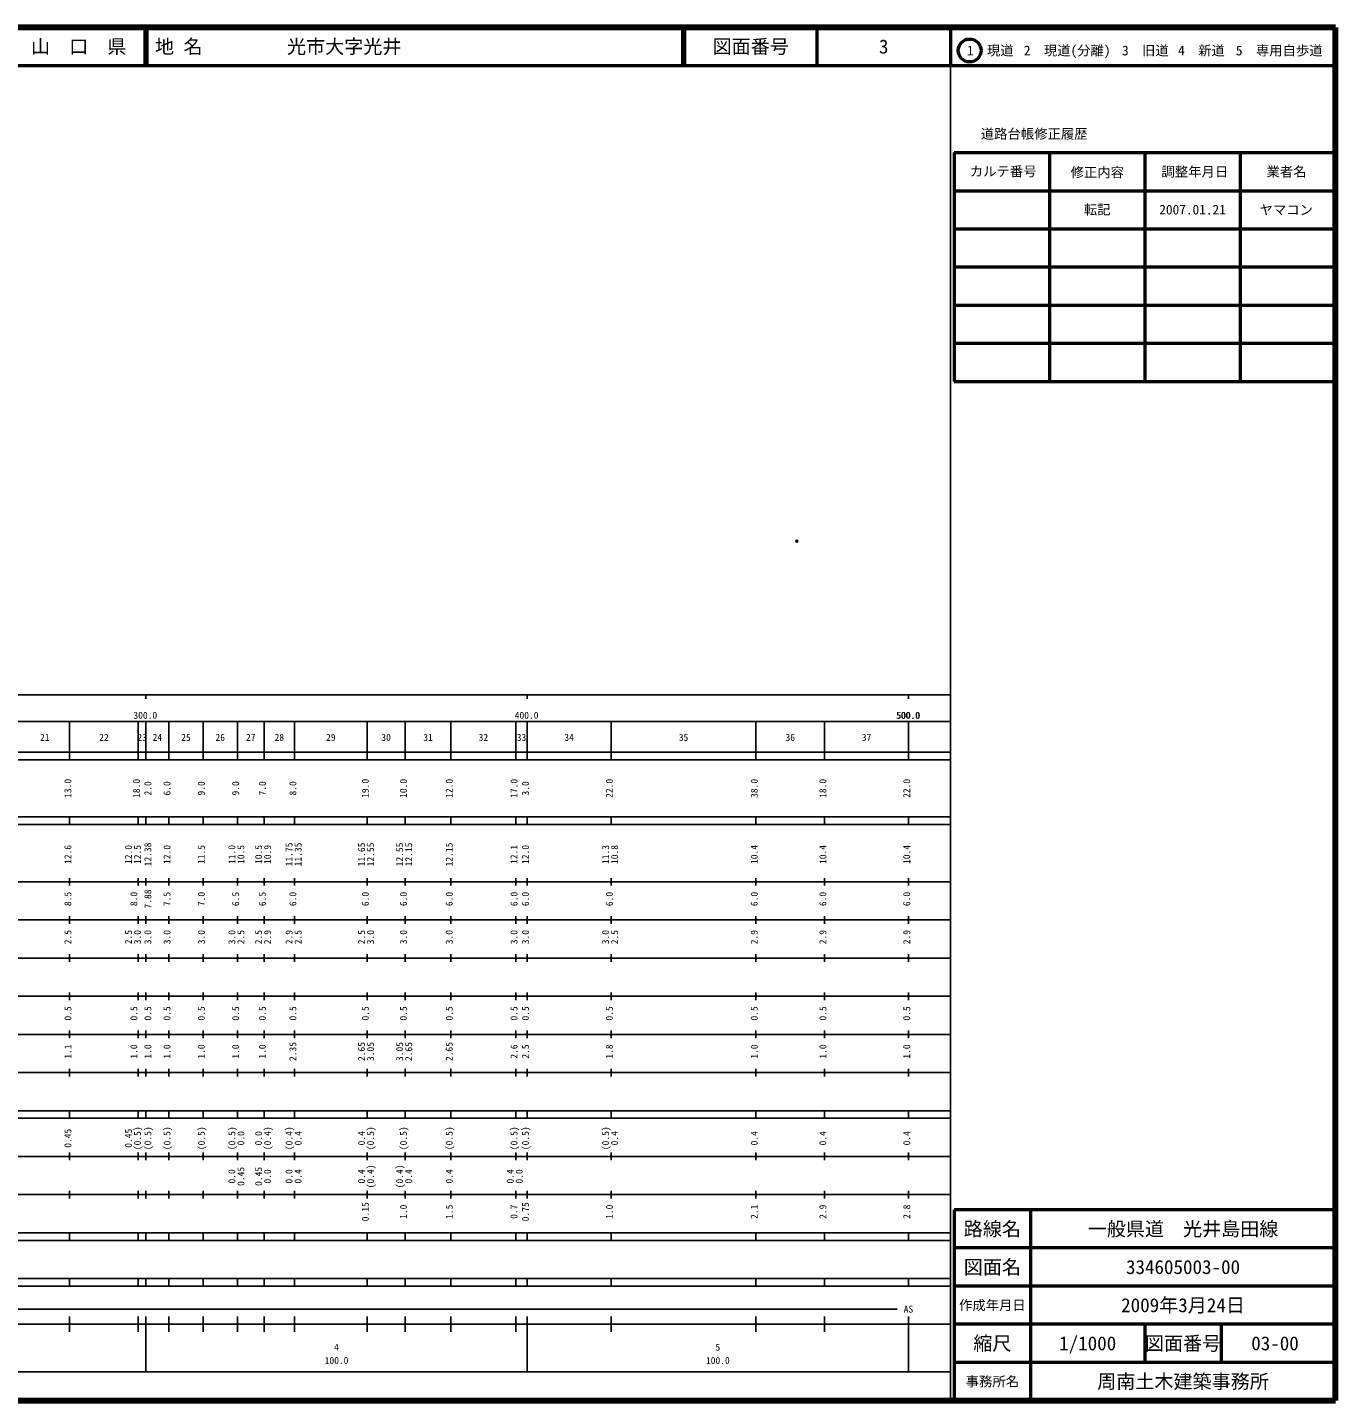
# Model space of a CAD drawing. Units: millimetres on the paper. Extents: x 40 to 680, y 20 to 380.
# Drawn here: x 336.9 to 680, y 20 to 380 of the extents above; entities that cross this region are included whole.
import ezdxf
from ezdxf.enums import TextEntityAlignment as Align

# ---------------------------------------------------------------- set-up
doc = ezdxf.new("R2010")
doc.units = ezdxf.units.MM
doc.header["$PDMODE"] = 32
doc.header["$PDSIZE"] = 0.5
doc.layers.add('M-OTRS', color=6, linetype='Continuous')
doc.layers.add('M-TTL-TXT', color=7, linetype='Continuous')
for name, color, linetype, lineweight in [('M-TTL', 2, 'Continuous', 140), ('M-TTL-BAND', 7, 'Continuous', 25), ('M-TTL-FRAM', 2, 'Continuous', 50), ('M-TTL-LINE', 7, 'Continuous', 50)]:
    doc.layers.add(name, color=color, linetype=linetype, lineweight=lineweight)
doc.styles.add('ＭＳ ゴシック', font='')
doc.styles.get('ＭＳ ゴシック').set_extended_font_data('MS Gothic')

msp = doc.modelspace()

# ---------------------------------------------------------------- linework, layer by layer
at = {"layer": 'M-OTRS'}
msp.add_point((538.746, 245.296), dxfattribs=at)
at = {"layer": 'M-TTL'}
for p, q in [((680, 380), (40, 380)), ((680, 20), (680, 380)), ((40, 20), (680, 20))]:
    msp.add_line(p, q, dxfattribs=at)
at = {"layer": 'M-TTL-BAND'}
for p, q in [((579, 20), (579, 370)), ((40, 205), (579, 205)), ((368, 205), (368, 204)), ((468, 205), (468, 204)), ((568, 205), (568, 204)), ((68, 198), (579, 198)), ((348, 188), (348, 198)), ((366, 188), (366, 198)), ((368, 188), (368, 198)), ((374, 188), (374, 198)), ((383, 188), (383, 198)), ((392, 188), (392, 198)), ((399, 188), (399, 198)), ((407, 188), (407, 198)), ((426, 188), (426, 198)), ((436, 188), (436, 198)), ((448, 188), (448, 198)), ((465, 188), (465, 198)), ((468, 188), (468, 198)), ((490, 188), (490, 198)), ((528, 188), (528, 198)), ((546, 188), (546, 198)), ((568, 188), (568, 198)), ((40, 190), (579, 190)), ((40, 188), (579, 188)), ((40, 173), (579, 173)), ((348, 171), (348, 173)), ((366, 171), (366, 173)), ((368, 171), (368, 173)), ((374, 171), (374, 173)), ((383, 171), (383, 173)), ((392, 171), (392, 173)), ((399, 171), (399, 173)), ((407, 171), (407, 173)), ((426, 171), (426, 173)), ((436, 171), (436, 173)), ((448, 171), (448, 173)), ((465, 171), (465, 173)), ((468, 171), (468, 173)), ((490, 171), (490, 173)), ((528, 171), (528, 173)), ((546, 171), (546, 173)), ((568, 171), (568, 173)), ((40, 171), (579, 171)), ((40, 156), (579, 156)), ((348, 155), (348, 157)), ((366, 155), (366, 157)), ((368, 155), (368, 157)), ((374, 155), (374, 157)), ((383, 155), (383, 157)), ((392, 155), (392, 157)), ((399, 155), (399, 157)), ((407, 155), (407, 157)), ((426, 155), (426, 157)), ((436, 155), (436, 157)), ((448, 155), (448, 157)), ((465, 155), (465, 157)), ((468, 155), (468, 157)), ((490, 155), (490, 157)), ((528, 155), (528, 157)), ((546, 155), (546, 157)), ((568, 155), (568, 157)), ((46, 146), (579, 146)), ((348, 145), (348, 147)), ((366, 145), (366, 147)), ((368, 145), (368, 147)), ((374, 145), (374, 147)), ((383, 145), (383, 147)), ((392, 145), (392, 147)), ((399, 145), (399, 147)), ((407, 145), (407, 147)), ((426, 145), (426, 147)), ((436, 145), (436, 147)), ((448, 145), (448, 147)), ((465, 145), (465, 147)), ((468, 145), (468, 147)), ((490, 145), (490, 147)), ((528, 145), (528, 147)), ((546, 145), (546, 147)), ((568, 145), (568, 147)), ((348, 135), (348, 137)), ((366, 135), (366, 137)), ((368, 135), (368, 137)), ((374, 135), (374, 137)), ((383, 135), (383, 137)), ((392, 135), (392, 137)), ((399, 135), (399, 137)), ((407, 135), (407, 137)), ((426, 135), (426, 137)), ((436, 135), (436, 137)), ((448, 135), (448, 137)), ((465, 135), (465, 137)), ((468, 135), (468, 137)), ((490, 135), (490, 137)), ((528, 135), (528, 137)), ((546, 135), (546, 137)), ((568, 135), (568, 137)), ((52, 136), (579, 136)), ((46, 126), (579, 126)), ((348, 125), (348, 127)), ((366, 125), (366, 127)), ((368, 125), (368, 127)), ((374, 125), (374, 127)), ((383, 125), (383, 127)), ((392, 125), (392, 127)), ((399, 125), (399, 127)), ((407, 125), (407, 127)), ((426, 125), (426, 127)), ((436, 125), (436, 127)), ((448, 125), (448, 127)), ((465, 125), (465, 127)), ((468, 125), (468, 127)), ((490, 125), (490, 127)), ((528, 125), (528, 127)), ((546, 125), (546, 127)), ((568, 125), (568, 127)), ((52, 116), (579, 116)), ((348, 115), (348, 117)), ((366, 115), (366, 117)), ((368, 115), (368, 117)), ((374, 115), (374, 117)), ((383, 115), (383, 117)), ((392, 115), (392, 117)), ((399, 115), (399, 117)), ((407, 115), (407, 117)), ((426, 115), (426, 117)), ((436, 115), (436, 117)), ((448, 115), (448, 117)), ((465, 115), (465, 117)), ((468, 115), (468, 117)), ((490, 115), (490, 117)), ((528, 115), (528, 117)), ((546, 115), (546, 117)), ((568, 115), (568, 117)), ((46, 106), (579, 106)), ((348, 105), (348, 107)), ((366, 105), (366, 107)), ((368, 105), (368, 107)), ((374, 105), (374, 107)), ((383, 105), (383, 107)), ((392, 105), (392, 107)), ((399, 105), (399, 107)), ((407, 105), (407, 107)), ((426, 105), (426, 107)), ((436, 105), (436, 107)), ((448, 105), (448, 107)), ((465, 105), (465, 107)), ((468, 105), (468, 107)), ((490, 105), (490, 107)), ((528, 105), (528, 107)), ((546, 105), (546, 107)), ((568, 105), (568, 107)), ((40, 96), (579, 96)), ((40, 94), (579, 94)), ((348, 94), (348, 96)), ((366, 94), (366, 96)), ((368, 94), (368, 96)), ((374, 94), (374, 96)), ((383, 94), (383, 96)), ((392, 94), (392, 96)), ((399, 94), (399, 96)), ((407, 94), (407, 96)), ((426, 94), (426, 96)), ((436, 94), (436, 96)), ((448, 94), (448, 96)), ((465, 94), (465, 96)), ((468, 94), (468, 96)), ((490, 94), (490, 96)), ((528, 94), (528, 96)), ((546, 94), (546, 96)), ((568, 94), (568, 96)), ((49, 84), (579, 84)), ((348, 83), (348, 85)), ((366, 83), (366, 85)), ((368, 83), (368, 85)), ((374, 83), (374, 85)), ((383, 83), (383, 85)), ((392, 83), (392, 85)), ((399, 83), (399, 85)), ((407, 83), (407, 85)), ((426, 83), (426, 85)), ((436, 83), (436, 85)), ((448, 83), (448, 85)), ((465, 83), (465, 85)), ((468, 83), (468, 85)), ((490, 83), (490, 85)), ((528, 83), (528, 85)), ((546, 83), (546, 85)), ((568, 83), (568, 85)), ((40, 74), (579, 74)), ((348, 73), (348, 75)), ((366, 73), (366, 75)), ((368, 73), (368, 75)), ((374, 73), (374, 75)), ((383, 73), (383, 75)), ((392, 73), (392, 75)), ((399, 73), (399, 75)), ((407, 73), (407, 75)), ((426, 73), (426, 75)), ((436, 73), (436, 75)), ((448, 73), (448, 75)), ((465, 73), (465, 75)), ((468, 73), (468, 75)), ((490, 73), (490, 75)), ((528, 73), (528, 75)), ((546, 73), (546, 75)), ((568, 73), (568, 75)), ((40, 64), (579, 64)), ((40, 62), (579, 62)), ((348, 62), (348, 64)), ((366, 62), (366, 64)), ((368, 62), (368, 64)), ((374, 62), (374, 64)), ((383, 62), (383, 64)), ((392, 62), (392, 64)), ((399, 62), (399, 64)), ((407, 62), (407, 64)), ((426, 62), (426, 64)), ((436, 62), (436, 64)), ((448, 62), (448, 64)), ((465, 62), (465, 64)), ((468, 62), (468, 64)), ((490, 62), (490, 64)), ((528, 62), (528, 64)), ((546, 62), (546, 64)), ((568, 62), (568, 64)), ((40, 52), (579, 52)), ((348, 50), (348, 52)), ((366, 50), (366, 52)), ((368, 50), (368, 52)), ((374, 50), (374, 52)), ((383, 50), (383, 52)), ((392, 50), (392, 52)), ((399, 50), (399, 52)), ((407, 50), (407, 52)), ((426, 50), (426, 52)), ((436, 50), (436, 52)), ((448, 50), (448, 52)), ((465, 50), (465, 52)), ((468, 50), (468, 52)), ((490, 50), (490, 52)), ((528, 50), (528, 52)), ((546, 50), (546, 52)), ((568, 50), (568, 52)), ((40, 50), (579, 50)), ((71, 44), (565, 44)), ((40, 40), (579, 40)), ((348, 38), (348, 42)), ((366, 38), (366, 42)), ((368, 27.5), (368, 42)), ((374, 38), (374, 42)), ((383, 38), (383, 42)), ((392, 38), (392, 42)), ((399, 38), (399, 42)), ((407, 38), (407, 42)), ((426, 38), (426, 42)), ((436, 38), (436, 42)), ((448, 38), (448, 42)), ((465, 38), (465, 42)), ((468, 27.5), (468, 42)), ((490, 38), (490, 42)), ((528, 38), (528, 42)), ((546, 38), (546, 42)), ((568, 27.5), (568, 42)), ((68, 27.5), (579, 27.5))]:
    msp.add_line(p, q, dxfattribs=at)
at = {"layer": 'M-TTL-FRAM'}
for p, q in [((580, 347.197), (580, 287.197)), ((580, 347.197), (680, 347.197)), ((580, 287.197), (680, 287.197)), ((680, 70), (580, 70)), ((580, 70), (580, 20))]:
    msp.add_line(p, q, dxfattribs=at)
at = {"layer": 'M-TTL-LINE'}
for p, q in [((367.75, 380), (367.75, 370)), ((368.25, 380), (368.25, 370)), ((508.747, 380), (508.747, 370)), ((509.247, 380), (509.247, 370)), ((543.997, 380), (543.997, 370)), ((579, 380), (579, 370)), ((40, 370), (680, 370)), ((605, 347.197), (605, 287.197)), ((630, 347.197), (630, 287.197)), ((655, 347.197), (655, 287.197)), ((580, 337.197), (680, 337.197)), ((580, 327.197), (680, 327.197)), ((580, 317.197), (680, 317.197)), ((580, 307.197), (680, 307.197)), ((580, 297.197), (680, 297.197)), ((600, 70), (600, 20)), ((680, 60), (580, 60)), ((680, 50), (580, 50)), ((680, 40), (580, 40)), ((630, 40), (630, 30)), ((650, 40), (650, 30)), ((680, 30), (580, 30))]:
    msp.add_line(p, q, dxfattribs=at)
msp.add_circle((584.031, 373.958), 3, dxfattribs=at)

# ---------------------------------------------------------------- texts
at = {"layer": 'M-TTL-BAND', "style": 'ＭＳ ゴシック'}
for s, p in [('300.0', (367.844, 198.195)), ('400.0', (467.844, 198.195)), ('500.0', (567.844, 198.195)), ('500.0', (568, 198.195)), ('21', (341.5, 192.405)), ('22', (357, 192.405)), ('23', (367, 192.405)), ('24', (371, 192.405)), ('25', (378.5, 192.405)), ('26', (387.5, 192.405)), ('27', (395.5, 192.405)), ('28', (403, 192.405)), ('29', (416.5, 192.405)), ('30', (431, 192.405)), ('31', (442, 192.405)), ('32', (456.5, 192.405)), ('33', (466.5, 192.405)), ('34', (479, 192.405)), ('35', (509, 192.405)), ('36', (537, 192.405)), ('37', (557, 192.405)), ('AS', (568, 42.5)), ('4', (418, 32.523)), ('5', (518, 32.523)), ('100.0', (418, 29.033)), ('100.0', (518, 29.033))]:
    msp.add_text(s, height=1.833, dxfattribs=at).set_placement(p, align=Align.BOTTOM_CENTER)
for s, p in [('13.0', (349, 180.5)), ('18.0', (367, 180.5)), ('2.0', (369.972, 180.5)), ('6.0', (375, 180.5)), ('9.0', (384, 180.5)), ('9.0', (393, 180.5)), ('7.0', (400, 180.5)), ('8.0', (408, 180.5)), ('19.0', (427, 180.5)), ('10.0', (437, 180.5)), ('12.0', (449, 180.5)), ('17.0', (466, 180.5)), ('3.0', (469, 180.5)), ('22.0', (491, 180.5)), ('38.0', (529, 180.5)), ('18.0', (547, 180.5)), ('22.0', (569, 180.5)), ('12.38', (369.972, 163.174)), ('11.75', (407, 163.174)), ('11.35', (409.37, 163.174)), ('11.65', (426, 163.174)), ('12.55', (428.37, 163.174)), ('12.55', (436, 163.174)), ('12.15', (438.37, 163.174)), ('12.15', (449, 163.174)), ('12.6', (349, 163.174)), ('12.0', (364.875, 163.174)), ('12.5', (367.245, 163.174)), ('12.0', (375, 163.174)), ('11.5', (384, 163.174)), ('11.0', (392, 163.174)), ('10.5', (394.37, 163.174)), ('10.5', (399, 163.174)), ('10.9', (401.37, 163.174)), ('12.1', (466, 163.174)), ('12.0', (469, 163.174)), ('11.3', (490, 163.174)), ('10.8', (492.37, 163.174)), ('10.4', (529, 163.174)), ('10.4', (547, 163.174)), ('10.4', (569, 163.174)), ('8.5', (349, 151.5)), ('8.0', (366.3, 151.5)), ('7.88', (369.972, 151.5)), ('7.5', (375, 151.5)), ('7.0', (384, 151.5)), ('6.5', (393, 151.5)), ('6.5', (400, 151.5)), ('6.0', (408, 151.5)), ('6.0', (427, 151.5)), ('6.0', (437, 151.5)), ('6.0', (449, 151.5)), ('6.0', (466, 151.5)), ('6.0', (469, 151.5)), ('6.0', (491, 151.5)), ('6.0', (529, 151.5)), ('6.0', (547, 151.5)), ('6.0', (569, 151.5)), ('2.5', (349, 141.5)), ('2.5', (364.875, 141.5)), ('3.0', (367.245, 141.5)), ('3.0', (369.972, 141.5)), ('3.0', (375, 141.5)), ('3.0', (384, 141.5)), ('3.0', (392, 141.5)), ('2.5', (394.37, 141.5)), ('2.5', (399, 141.5)), ('2.9', (401.37, 141.5)), ('2.9', (407, 141.5)), ('2.5', (409.37, 141.5)), ('2.5', (426, 141.5)), ('3.0', (428.37, 141.5)), ('3.0', (437, 141.5)), ('3.0', (449, 141.5)), ('3.0', (466, 141.5)), ('3.0', (469, 141.5)), ('3.0', (490, 141.5)), ('2.5', (492.37, 141.5)), ('2.9', (529, 141.5)), ('2.9', (547, 141.5)), ('2.9', (569, 141.5)), ('0.5', (349, 121.5)), ('0.5', (366.3, 121.5)), ('0.5', (369.972, 121.5)), ('0.5', (375, 121.5)), ('0.5', (384, 121.5)), ('0.5', (393, 121.5)), ('0.5', (400, 121.5)), ('0.5', (408, 121.5)), ('0.5', (427, 121.5)), ('0.5', (437, 121.5)), ('0.5', (449, 121.5)), ('0.5', (466, 121.5)), ('0.5', (469, 121.5)), ('0.5', (491, 121.5)), ('0.5', (529, 121.5)), ('0.5', (547, 121.5)), ('0.5', (569, 121.5)), ('1.1', (349, 111.5)), ('1.0', (366.3, 111.5)), ('1.0', (369.972, 111.5)), ('1.0', (375, 111.5)), ('1.0', (384, 111.5)), ('1.0', (393, 111.5)), ('1.0', (400, 111.5)), ('2.35', (408, 111.5)), ('2.65', (426, 111.5)), ('3.05', (428.37, 111.5)), ('3.05', (436, 111.5)), ('2.65', (438.37, 111.5)), ('2.65', (449, 111.5)), ('2.6', (466, 111.5)), ('2.5', (469, 111.5)), ('1.8', (491, 111.5)), ('1.0', (529, 111.5)), ('1.0', (547, 111.5)), ('1.0', (569, 111.5)), ('0.45', (349, 88.764)), ('0.45', (364.875, 88.764)), ('(0.5)', (367.245, 88.764)), ('(0.5)', (369.972, 88.764)), ('(0.5)', (375, 88.764)), ('(0.5)', (384, 88.764)), ('(0.5)', (392, 88.764)), ('0.0', (394.37, 88.764)), ('0.0', (399, 88.764)), ('(0.4)', (401.37, 88.764)), ('(0.4)', (407, 88.764)), ('0.4', (409.37, 88.764)), ('0.4', (426, 88.764)), ('(0.5)', (428.37, 88.764)), ('(0.5)', (437, 88.764)), ('(0.5)', (449, 88.764)), ('(0.5)', (466, 88.764)), ('(0.5)', (469, 88.764)), ('(0.5)', (490, 88.764)), ('0.4', (492.37, 88.764)), ('0.4', (529, 88.764)), ('0.4', (547, 88.764)), ('0.4', (569, 88.764)), ('0.0', (392, 78.764)), ('0.45', (394.37, 78.764)), ('0.45', (399, 78.764)), ('0.0', (401.37, 78.764)), ('0.0', (407, 78.764)), ('0.4', (409.37, 78.764)), ('0.4', (426, 78.764)), ('(0.4)', (428.37, 78.764)), ('(0.4)', (436, 78.764)), ('0.4', (438.37, 78.764)), ('0.4', (449, 78.764)), ('0.4', (465, 78.764)), ('0.0', (467.37, 78.764)), ('0.15', (427, 69.5)), ('1.0', (437, 69.5)), ('1.5', (449, 69.5)), ('0.7', (466, 69.5)), ('0.75', (469, 69.5)), ('1.0', (491, 69.5)), ('2.1', (529, 69.5)), ('2.9', (547, 69.5)), ('2.8', (569, 69.5))]:
    msp.add_text(s, height=1.833, rotation=90, dxfattribs=at).set_placement(p, align=Align.BOTTOM_CENTER)
at = {"layer": 'M-TTL-TXT', "style": 'ＭＳ ゴシック'}
for s, height, p in [('山\u3000口\u3000県', 3.666, (350.375, 375)), ('図面番号', 3.666, (526.622, 375)), ('3', 3.666, (561.497, 375)), ('1\u3000現道', 2.566, (589.448, 373.958)), ('2\u3000現道(分離)', 2.566, (609.619, 373.958)), ('3\u3000旧道', 2.566, (630.121, 373.958)), ('4\u3000新道', 2.566, (644.824, 373.958)), ('5\u3000専用自歩道', 2.566, (665.228, 373.958)), ('道路台帳修正履歴', 2.566, (600.968, 352.113)), ('カルテ番号', 2.566, (592.839, 342.277)), ('修正内容', 2.566, (617.509, 342.023)), ('調整年月日', 2.566, (643.089, 342.197)), ('業者名', 2.566, (667.134, 342.197)), ('転記', 2.566, (617.5, 332.245)), ('2007.01.21', 2.566, (642.5, 332.245)), ('ヤマコン', 2.566, (667.077, 332.189)), ('路線名', 3.666, (590, 65)), ('路線名', 3.666, (590, 65)), ('一般県道\u3000光井島田線', 3.666, (640, 65)), ('図面名', 3.666, (590, 55)), ('図面名', 3.666, (590, 55)), ('334605003-00', 3.666, (640, 55)), ('2009年3月24日', 3.666, (640, 45)), ('作成年月日', 2.566, (590, 45)), ('作成年月日', 2.566, (590, 45)), ('縮尺', 3.666, (590, 35)), ('縮尺', 3.666, (590, 35)), ('1/1000', 3.666, (615, 35)), ('図面番号', 3.666, (640, 35)), ('図面番号', 3.666, (640, 35)), ('03-00', 3.666, (664.125, 35)), ('事務所名', 2.566, (590, 25)), ('事務所名', 2.566, (590, 25)), ('周南土木建築事務所', 3.666, (640, 25))]:
    msp.add_text(s, height=height, dxfattribs=at).set_placement(p, align=Align.MIDDLE_CENTER)
for s, p in [('地 名', (370.38, 375)), ('光市大字光井', (405.024, 375))]:
    msp.add_text(s, height=3.666, dxfattribs=at).set_placement(p, align=Align.MIDDLE_LEFT)

doc.saveas('drawing.dxf')
